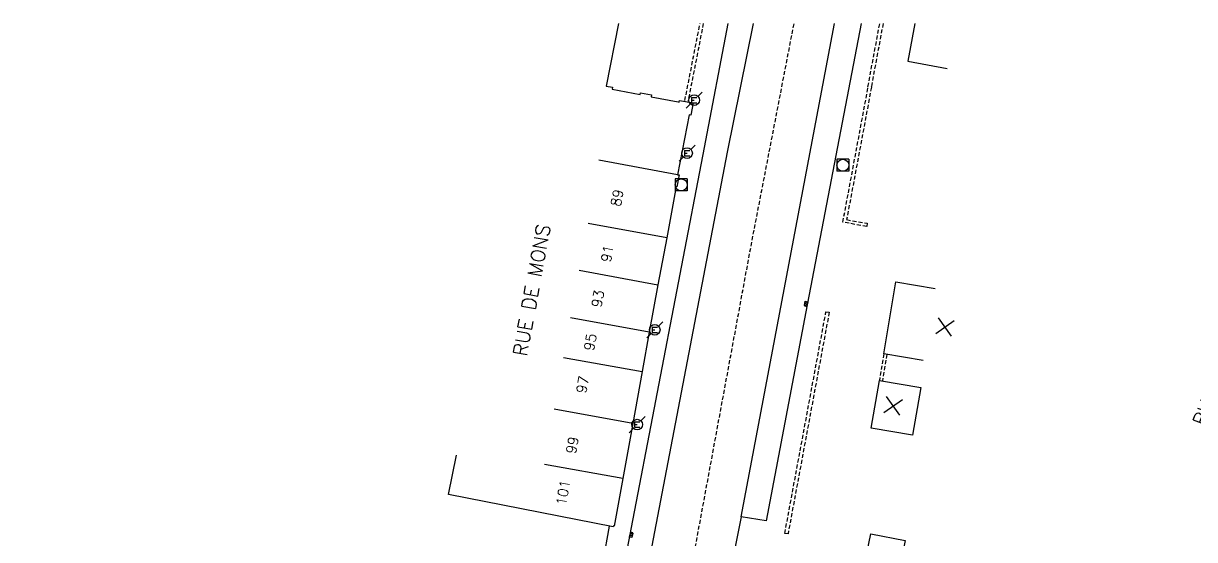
# Model space of a CAD drawing. Header units: millimetres. Extents: x 133000 to 134000, y 143000 to 144000.
# Drawn here: x 133195.3 to 133341.5, y 143935.6 to 144000 of the extents above; entities that cross this region are included whole.
import ezdxf
from ezdxf.enums import TextEntityAlignment as Align

# ---------------------------------------------------------------- set-up
doc = ezdxf.new("R2010")
doc.units = ezdxf.units.MM
doc.linetypes.add('DASHED', pattern=[0.75, 0.5, -0.25])
doc.layers.get('0').update_dxf_attribs({"linetype": 'CONTINUOUS'})
for name, color, linetype in [('W0001', 6, 'DASHED'), ('W0008', 7, 'CONTINUOUS'), ('W0100', 7, 'CONTINUOUS'), ('W0112', 1, 'DASHED'), ('W0322', 7, 'CONTINUOUS'), ('W0400', 7, 'CONTINUOUS'), ('W0420', 7, 'CONTINUOUS'), ('W0471', 7, 'CONTINUOUS'), ('W0989', 7, 'CONTINUOUS'), ('W0991', 7, 'CONTINUOUS'), ('W1102', 7, 'CONTINUOUS')]:
    doc.layers.add(name, color=color, linetype=linetype)
doc.styles.get("Standard").update_dxf_attribs({"font": 'romans.shx', "width": 0.85})

# ---------------------------------------------------------------- blocks, each defined once
blk = doc.blocks.new('T400')
for p, q in [((-0.15, 0.3), (0.15, 0.3)), ((-0.15, -0.25), (-0.15, 0.3)), ((-0.15, 0.15), (0.15, 0.15)), ((-0.15, 0), (0.15, 0)), ((0.15, 0.3), (0.15, -0.25)), ((-0.15, -0.15), (0.15, -0.15)), ((-0.15, -0.25), (-0.15, -0.3)), ((-0.15, -0.3), (0.15, -0.3)), ((0.15, -0.3), (0.15, -0.25))]:
    blk.add_line(p, q)
blk = doc.blocks.new('T420')
for p, q in [((0.75, 0.75), (-0.75, 0.75)), ((-0.75, 0.75), (-0.75, -0.75)), ((0.75, 0.75), (0.75, -0.75)), ((0.75, -0.75), (-0.75, -0.75))]:
    blk.add_line(p, q)
blk.add_ellipse((0, 0), major_axis=(-0.53, 0.53), ratio=1, start_param=3.926991, end_param=10.210176)
blk = doc.blocks.new('T471')
for p, q in [((-0.333334, 0.333334), (-0.333334, -0.333334)), ((-0.333334, 0.333334), (0.333334, 0.333334)), ((-0.333334, 0), (0, 0)), ((0.500001, 0.500001), (1.000002, 1.000002)), ((-0.500001, -0.500001), (-1.000002, -1.000002)), ((-0.333334, -0.333334), (0.333334, -0.333334))]:
    blk.add_line(p, q)
blk.add_ellipse((0, 0), major_axis=(0.471405, 0.471405), ratio=1, start_param=5.4977871438, end_param=11.780972451)
blk = doc.blocks.new('t991o')
at = {"color": 0, "linetype": 'Continuous'}
for p, q in [((-1, 1), (1, -1)), ((-1, -1), (1, 1))]:
    blk.add_line(p, q, dxfattribs=at)

msp = doc.modelspace()

# ---------------------------------------------------------------- linework, layer by layer
at = {"layer": 'W0001', "flags": 128}
msp.add_lwpolyline([(133179.45, 143705.21), (133180.47, 143712.25), (133186.51, 143719.56), (133192.95, 143727.93), (133197.47, 143734.4), (133200.04, 143735.72), (133204.13, 143735.55), (133209.98, 143745.85), (133215.98, 143758.07), (133231, 143793.52), (133256.92, 143854.92), (133266.1, 143876.62), (133269.59, 143886.35), (133271.78, 143894.55), (133276.45, 143919.95), (133286.22, 143972.73), (133291.5, 144000)], dxfattribs=at)
at = {"layer": 'W0008'}
for points in [[(133283.21, 144000), (133280.25, 143984.51), (133271.17, 143937.09), (133264.54, 143902.31), (133264.1, 143900.08), (133263.52, 143897.38), (133263.02, 143895.28), (133262.16, 143892.15), (133261.47, 143889.82), (133260.52, 143886.78), (133259.89, 143884.85), (133259.24, 143882.93), (133258.97, 143882.17), (133258.67, 143881.42), (133257.67, 143878.97), (133255.02, 143872.71), (133246.94, 143853.74), (133234.94, 143825.09)], [(133237.7, 143823.93), (133249.7, 143852.58), (133257.78, 143871.54), (133260.43, 143877.82), (133261.45, 143880.31), (133261.77, 143881.12), (133262.06, 143881.95), (133262.73, 143883.91), (133263.37, 143885.87), (133264.33, 143888.94), (133265.04, 143891.33), (133265.91, 143894.54), (133266.44, 143896.72), (133267.03, 143899.48), (133267.48, 143901.73), (133274.11, 143936.53), (133283.19, 143983.95), (133286.43, 144000)], [(133299.87, 144000), (133292.95, 143963.99), (133287.99, 143937.92), (133284.89, 143938.41), (133284.06, 143934.26), (133284, 143933.84), (133283.99, 143933.41), (133284.04, 143932.75), (133284.13, 143932.09), (133284.28, 143931.4), (133284.49, 143930.72), (133284.69, 143930.24), (133284.93, 143929.79), (133287.33, 143925.91), (133287.74, 143925.24), (133288.21, 143924.51), (133288.49, 143924.13), (133288.79, 143923.77), (133289.14, 143923.42), (133289.51, 143923.1), (133307.52, 143908.62), (133321.59, 143897.27)]]:
    msp.add_lwpolyline(points, dxfattribs=at)
at = {"layer": 'W0008', "flags": 128}
msp.add_lwpolyline([(133284.89, 143938.41), (133296.56, 144000)], dxfattribs=at)
at = {"layer": 'W0100'}
for points in [[(133269.56, 144000), (133268.03, 143992.18), (133268.81, 143992.04), (133268.76, 143991.8), (133272.29, 143991.12), (133272.33, 143991.34), (133273.69, 143991.08), (133273.65, 143990.85), (133277.01, 143990.2), (133277.01, 143990.2), (133277.16, 143990.17), (133277.2, 143990.38), (133278.9, 143990.07), (133278.9, 143990.07), (133278.61, 143988.55), (133278.4, 143988.6), (133276.95, 143981.1), (133277.16, 143981.09), (133276.86, 143979.61), (133276.76, 143979.63), (133276.76, 143979.63), (133275.6, 143973.23), (133274.5, 143967.36), (133273.41, 143961.48), (133272.53, 143956.56), (133271.38, 143950.06), (133270.1, 143943.19), (133269.04, 143937.27), (133268.93, 143937.28), (133268.89, 143937.15), (133248.36, 143941.19), (133249.32, 143946.1)], [(133306.59, 144000), (133305.7, 143995.29), (133310.61, 143994.36)], [(133307.62, 143957.93), (133302.69, 143958.76), (133304.2, 143967.75), (133309.13, 143966.92)]]:
    msp.add_lwpolyline(points, dxfattribs=at)
msp.add_lwpolyline([(133306.29, 143948.59), (133301.12, 143949.49), (133302.15, 143955.44), (133307.32, 143954.55)], close=True, dxfattribs=at)
at = {"layer": 'W0100', "flags": 128}
msp.add_lwpolyline([(133300.37, 143932.87), (133301.06, 143936.31), (133305.35, 143935.45), (133304.66, 143932.01)], close=True, dxfattribs=at)
at = {"layer": 'W0112'}
for points in [[(133277.86, 143990.37), (133279.75, 144000)], [(133280.16, 144000), (133278.25, 143990.29)], [(133302.61, 144000), (133301.14, 143992.12), (133301.15, 143992.05), (133298.06, 143975.51), (133300.64, 143975.05), (133300.57, 143974.66), (133297.59, 143975.19), (133300.74, 143992.03), (133300.72, 143992.09), (133302.2, 144000)]]:
    msp.add_lwpolyline(points, dxfattribs=at)
msp.add_lwpolyline([(133290.74, 143936.28), (133290.34, 143936.35), (133295.48, 143964.02), (133295.88, 143963.95)], close=True, dxfattribs=at)
at = {"layer": 'W0112', "flags": 128}
for points in [[(133302.69, 143958.76), (133302.15, 143955.44)], [(133303.09, 143958.69), (133302.54, 143955.38)]]:
    msp.add_lwpolyline(points, dxfattribs=at)
at = {"layer": 'W0322', "flags": 128}
msp.add_lwpolyline([(133266.85, 143928.43), (133268.43, 143937.23)], dxfattribs=at)
at = {"layer": 'W1102', "flags": 128}
for points in [[(133276.95, 143981.1), (133267.11, 143982.92)], [(133275.6, 143973.23), (133265.77, 143975.04)], [(133264.67, 143969.19), (133274.5, 143967.36)], [(133273.41, 143961.48), (133263.58, 143963.27)], [(133262.69, 143958.31), (133272.53, 143956.56)], [(133271.38, 143950.06), (133261.54, 143951.85)], [(133270.1, 143943.19), (133260.31, 143944.93)]]:
    msp.add_lwpolyline(points, dxfattribs=at)

# ---------------------------------------------------------------- block references
at = {"layer": 'W0400'}
for p, rotation in [((133292.99, 143965), 349.1267434805176), ((133271.15, 143936.16), 169.3327291315109)]:
    msp.add_blockref('T400', p, dxfattribs=dict(at, rotation=rotation))
at = {"layer": 'W0420'}
for p in [(133297.59, 143982.29), (133277.4, 143979.85)]:
    msp.add_blockref('T420', p, dxfattribs=at)
at = {"layer": 'W0471'}
for p in [(133279.02, 143990.43), (133278.13, 143983.82), (133274.09, 143961.75), (133271.9, 143949.92)]:
    msp.add_blockref('T471', p, dxfattribs=at)
at = {"layer": 'W0991'}
for p, rotation in [((133310.35, 143962.1), 80.46322571254882), ((133303.87, 143952.26), 80.21231658981404)]:
    msp.add_blockref('t991o', p, dxfattribs=dict(at, rotation=rotation))

# ---------------------------------------------------------------- texts
at = {"layer": 'W0989'}
for s, rotation, p in [('RUE DE MONS', 79.677, (133258.74, 143966.71)), ('RUE BRITANNIQUE', 70.0225, (133345.7, 143959.66))]:
    msp.add_text(s, height=1.75, rotation=rotation, dxfattribs=at).set_placement(p, align=Align.MIDDLE)
at = {"layer": 'W0991'}
for s, rotation, p in [('89', 79.7261, (133269.39, 143978.23)), ('91', 79.6292, (133268.16, 143971.28)), ('93', 79.6292, (133266.99, 143965.65)), ('95', 79.6292, (133266.04, 143960.23)), ('97', 79.6292, (133265.08, 143954.92)), ('99', 79.6292, (133263.8, 143947.37)), ('101', 79.6292, (133262.65, 143941.44))]:
    msp.add_text(s, height=1.25, rotation=rotation, dxfattribs=at).set_placement(p, align=Align.MIDDLE)

doc.saveas('drawing.dxf')
